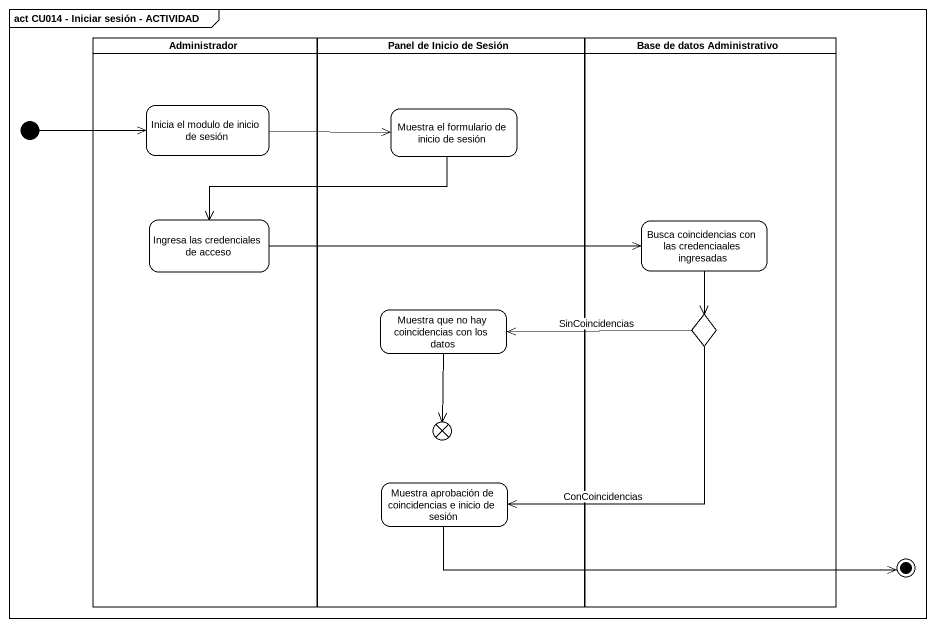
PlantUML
@startuml
mainframe act CU014 - Iniciar sesión - ACTIVIDAD
hide empty description
state Administrador <<partition>> {
  state "Inicia el modulo de inicio de sesión" as Inicia_el_modulo_de_inicio
  state "Ingresa las credenciales de acceso" as Ingresa_las_credenciales_de
}
state "Panel de Inicio de Sesión" as Panel_de_Inicio_de_Sesión <<partition>> {
  state "Muestra el formulario de inicio de sesión" as Muestra_el_formulario_de
  state "Muestra que no hay coincidencias con los datos" as Muestra_que_no_hay
  state flowfinal1 <<end>>
  state "Muestra aprobación de coincidencias e inicio de sesión" as Muestra_aprobación_de
}
state "Base de datos Administrativo" as Base_de_datos_Administrativo <<partition>> {
  state "Busca coincidencias con las credenciaales ingresadas" as Busca_coincidencias_con_las
  state choice1 <<choice>>
}
state initial1 <<start>>
state final1 <<end>>
initial1 -right-> Inicia_el_modulo_de_inicio
Inicia_el_modulo_de_inicio -right-> Muestra_el_formulario_de
Muestra_el_formulario_de -left-> Ingresa_las_credenciales_de
Ingresa_las_credenciales_de -right-> Busca_coincidencias_con_las
Busca_coincidencias_con_las --> choice1
Muestra_que_no_hay --> flowfinal1
choice1 -left-> Muestra_que_no_hay : SinCoincidencias
choice1 --> Muestra_aprobación_de : ConCoincidencias
Muestra_aprobación_de -right-> final1
@enduml
